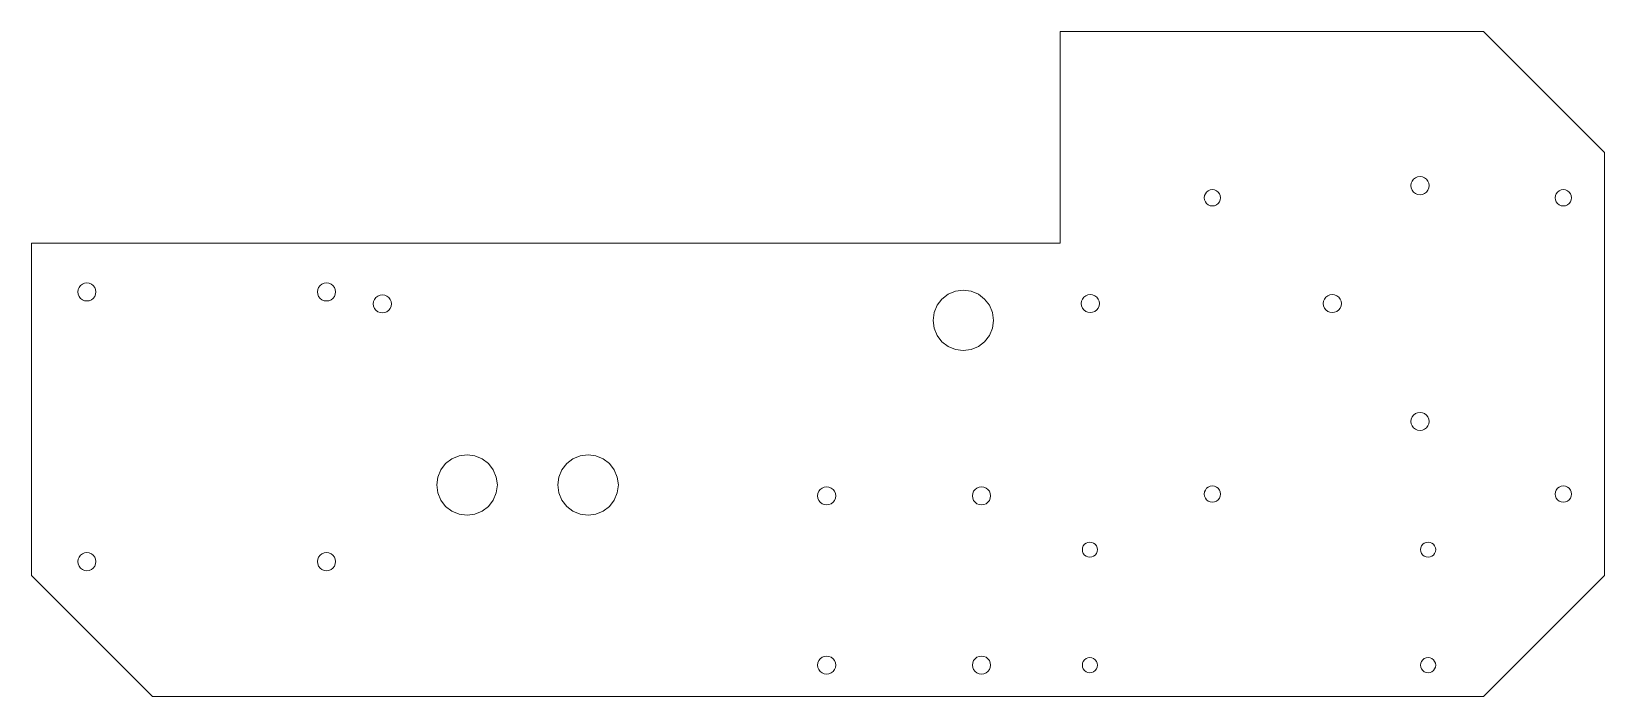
# Model space of a CAD drawing. Header units: millimetres. Extents: x -20 to 240, y 0 to 110.
import ezdxf

# ---------------------------------------------------------------- set-up
doc = ezdxf.new("R2010")
doc.units = ezdxf.units.MM

msp = doc.modelspace()

# ---------------------------------------------------------------- linework, layer by layer
at = {"color": 1, "lineweight": 0}
for points in [[(150, 75), (-20, 75), (-20, 20), (0, 0), (220, 0), (240, 20), (240, 90), (220, 110), (150, 110)], [(208.75, 85.8), (209.11, 85.95), (209.5, 86), (209.89, 85.95), (210.25, 85.8), (210.56, 85.56), (210.8, 85.25), (210.95, 84.89), (211, 84.5), (210.95, 84.11), (210.8, 83.75), (210.56, 83.44), (210.25, 83.2), (209.89, 83.05), (209.5, 83), (209.11, 83.05), (208.75, 83.2), (208.44, 83.44), (208.2, 83.75), (208.05, 84.11), (208, 84.5), (208.05, 84.89), (208.2, 85.25), (208.44, 85.56)], [(175.54, 83.79), (175.86, 83.65), (176.14, 83.44), (176.36, 83.16), (176.49, 82.84), (176.54, 82.49), (176.49, 82.14), (176.36, 81.81), (176.14, 81.53), (175.86, 81.32), (175.54, 81.18), (175.19, 81.14), (174.84, 81.18), (174.51, 81.32), (174.23, 81.53), (174.02, 81.81), (173.89, 82.14), (173.84, 82.49), (173.89, 82.84), (174.02, 83.16), (174.23, 83.44), (174.51, 83.65), (174.84, 83.79), (175.19, 83.84)], [(234.36, 83.16), (234.49, 82.84), (234.54, 82.49), (234.49, 82.14), (234.36, 81.81), (234.14, 81.53), (233.86, 81.32), (233.54, 81.18), (233.19, 81.14), (232.84, 81.18), (232.51, 81.32), (232.23, 81.53), (232.02, 81.81), (231.89, 82.14), (231.84, 82.49), (231.89, 82.84), (232.02, 83.16), (232.23, 83.44), (232.51, 83.65), (232.84, 83.79), (233.19, 83.84), (233.54, 83.79), (233.86, 83.65), (234.14, 83.44)], [(-10.84, 68.42), (-10.45, 68.37), (-10.09, 68.22), (-9.78, 67.98), (-9.54, 67.67), (-9.39, 67.31), (-9.34, 66.92), (-9.39, 66.53), (-9.54, 66.17), (-9.78, 65.86), (-10.09, 65.62), (-10.45, 65.47), (-10.84, 65.42), (-11.23, 65.47), (-11.59, 65.62), (-11.9, 65.86), (-12.14, 66.17), (-12.29, 66.53), (-12.34, 66.92), (-12.29, 67.31), (-12.14, 67.67), (-11.9, 67.98), (-11.59, 68.22), (-11.23, 68.37)], [(28.76, 68.42), (29.15, 68.37), (29.51, 68.22), (29.82, 67.98), (30.06, 67.67), (30.21, 67.31), (30.26, 66.92), (30.21, 66.53), (30.06, 66.17), (29.82, 65.86), (29.51, 65.62), (29.15, 65.47), (28.76, 65.42), (28.37, 65.47), (28.01, 65.62), (27.7, 65.86), (27.46, 66.17), (27.31, 66.53), (27.26, 66.92), (27.31, 67.31), (27.46, 67.67), (27.7, 67.98), (28.01, 68.22), (28.37, 68.37)], [(38.39, 63.49), (38, 63.44), (37.61, 63.49), (37.25, 63.64), (36.94, 63.88), (36.7, 64.19), (36.55, 64.55), (36.5, 64.94), (36.55, 65.33), (36.7, 65.69), (36.94, 66), (37.25, 66.24), (37.61, 66.39), (38, 66.44), (38.39, 66.39), (38.75, 66.24), (39.06, 66), (39.3, 65.69), (39.45, 65.33), (39.5, 64.94), (39.45, 64.55), (39.3, 64.19), (39.06, 63.88), (38.75, 63.64)], [(129.18, 60.91), (129.01, 62.21), (129.18, 63.5), (129.68, 64.71), (130.47, 65.74), (131.51, 66.54), (132.71, 67.04), (134.01, 67.21), (135.3, 67.04), (136.51, 66.54), (137.54, 65.74), (138.34, 64.71), (138.84, 63.5), (139.01, 62.21), (138.84, 60.91), (138.34, 59.71), (137.54, 58.67), (136.51, 57.88), (135.3, 57.38), (134.01, 57.21), (132.71, 57.38), (131.51, 57.88), (130.47, 58.67), (129.68, 59.71)], [(155, 66.5), (155.39, 66.45), (155.75, 66.3), (156.06, 66.06), (156.3, 65.75), (156.45, 65.39), (156.5, 65), (156.45, 64.61), (156.3, 64.25), (156.06, 63.94), (155.75, 63.7), (155.39, 63.55), (155, 63.5), (154.61, 63.55), (154.25, 63.7), (153.94, 63.94), (153.7, 64.25), (153.55, 64.61), (153.5, 65), (153.55, 65.39), (153.7, 65.75), (153.94, 66.06), (154.25, 66.3), (154.61, 66.45)], [(196.45, 64.61), (196.3, 64.25), (196.06, 63.94), (195.75, 63.7), (195.39, 63.55), (195, 63.5), (194.61, 63.55), (194.25, 63.7), (193.94, 63.94), (193.7, 64.25), (193.55, 64.61), (193.5, 65), (193.55, 65.39), (193.7, 65.75), (193.94, 66.06), (194.25, 66.3), (194.61, 66.45), (195, 66.5), (195.39, 66.45), (195.75, 66.3), (196.06, 66.06), (196.3, 65.75), (196.45, 65.39), (196.5, 65)], [(209.89, 46.95), (210.25, 46.8), (210.56, 46.56), (210.8, 46.25), (210.95, 45.89), (211, 45.5), (210.95, 45.11), (210.8, 44.75), (210.56, 44.44), (210.25, 44.2), (209.89, 44.05), (209.5, 44), (209.11, 44.05), (208.75, 44.2), (208.44, 44.44), (208.2, 44.75), (208.05, 45.11), (208, 45.5), (208.05, 45.89), (208.2, 46.25), (208.44, 46.56), (208.75, 46.8), (209.11, 46.95), (209.5, 47)], [(52, 40), (53.29, 39.83), (54.5, 39.33), (55.54, 38.54), (56.33, 37.5), (56.83, 36.29), (57, 35), (56.83, 33.71), (56.33, 32.5), (55.54, 31.46), (54.5, 30.67), (53.29, 30.17), (52, 30), (50.71, 30.17), (49.5, 30.67), (48.46, 31.46), (47.67, 32.5), (47.17, 33.71), (47, 35), (47.17, 36.29), (47.67, 37.5), (48.46, 38.54), (49.5, 39.33), (50.71, 39.83)], [(73.29, 39.83), (74.5, 39.33), (75.54, 38.54), (76.33, 37.5), (76.83, 36.29), (77, 35), (76.83, 33.71), (76.33, 32.5), (75.54, 31.46), (74.5, 30.67), (73.29, 30.17), (72, 30), (70.71, 30.17), (69.5, 30.67), (68.46, 31.46), (67.67, 32.5), (67.17, 33.71), (67, 35), (67.17, 36.29), (67.67, 37.5), (68.46, 38.54), (69.5, 39.33), (70.71, 39.83), (72, 40)], [(111.42, 34.7), (111.81, 34.64), (112.17, 34.49), (112.48, 34.26), (112.72, 33.95), (112.87, 33.58), (112.92, 33.2), (112.87, 32.81), (112.72, 32.45), (112.48, 32.13), (112.17, 31.9), (111.81, 31.75), (111.42, 31.7), (111.03, 31.75), (110.67, 31.9), (110.36, 32.13), (110.12, 32.45), (109.97, 32.81), (109.92, 33.2), (109.97, 33.58), (110.12, 33.95), (110.36, 34.26), (110.67, 34.49), (111.03, 34.64)], [(137.02, 34.7), (137.41, 34.64), (137.77, 34.49), (138.08, 34.26), (138.32, 33.95), (138.47, 33.58), (138.52, 33.2), (138.47, 32.81), (138.32, 32.45), (138.08, 32.13), (137.77, 31.9), (137.41, 31.75), (137.02, 31.7), (136.63, 31.75), (136.27, 31.9), (135.96, 32.13), (135.72, 32.45), (135.57, 32.81), (135.52, 33.2), (135.57, 33.58), (135.72, 33.95), (135.96, 34.26), (136.27, 34.49), (136.63, 34.64)], [(175.19, 34.84), (175.54, 34.79), (175.86, 34.65), (176.14, 34.44), (176.36, 34.16), (176.49, 33.84), (176.54, 33.49), (176.49, 33.14), (176.36, 32.81), (176.14, 32.53), (175.86, 32.32), (175.54, 32.18), (175.19, 32.14), (174.84, 32.18), (174.51, 32.32), (174.23, 32.53), (174.02, 32.81), (173.89, 33.14), (173.84, 33.49), (173.89, 33.84), (174.02, 34.16), (174.23, 34.44), (174.51, 34.65), (174.84, 34.79)], [(233.54, 34.79), (233.86, 34.65), (234.14, 34.44), (234.36, 34.16), (234.49, 33.84), (234.54, 33.49), (234.49, 33.14), (234.36, 32.81), (234.14, 32.53), (233.86, 32.32), (233.54, 32.18), (233.19, 32.14), (232.84, 32.18), (232.51, 32.32), (232.23, 32.53), (232.02, 32.81), (231.89, 33.14), (231.84, 33.49), (231.89, 33.84), (232.02, 34.16), (232.23, 34.44), (232.51, 34.65), (232.84, 34.79), (233.19, 34.84)], [(-10.45, 23.77), (-10.09, 23.62), (-9.78, 23.38), (-9.54, 23.07), (-9.39, 22.71), (-9.34, 22.32), (-9.39, 21.93), (-9.54, 21.57), (-9.78, 21.26), (-10.09, 21.02), (-10.45, 20.87), (-10.84, 20.82), (-11.23, 20.87), (-11.59, 21.02), (-11.9, 21.26), (-12.14, 21.57), (-12.29, 21.93), (-12.34, 22.32), (-12.29, 22.71), (-12.14, 23.07), (-11.9, 23.38), (-11.59, 23.62), (-11.23, 23.77), (-10.84, 23.82)], [(30.21, 22.71), (30.26, 22.32), (30.21, 21.93), (30.06, 21.57), (29.82, 21.26), (29.51, 21.02), (29.15, 20.87), (28.76, 20.82), (28.37, 20.87), (28.01, 21.02), (27.7, 21.26), (27.46, 21.57), (27.31, 21.93), (27.26, 22.32), (27.31, 22.71), (27.46, 23.07), (27.7, 23.38), (28.01, 23.62), (28.37, 23.77), (28.76, 23.82), (29.15, 23.77), (29.51, 23.62), (29.82, 23.38), (30.06, 23.07)], [(156.02, 24.92), (156.14, 24.62), (156.19, 24.3), (156.14, 23.97), (156.02, 23.67), (155.82, 23.41), (155.56, 23.21), (155.26, 23.09), (154.94, 23.05), (154.61, 23.09), (154.31, 23.21), (154.05, 23.41), (153.85, 23.67), (153.73, 23.97), (153.69, 24.3), (153.73, 24.62), (153.85, 24.92), (154.05, 25.18), (154.31, 25.38), (154.61, 25.5), (154.94, 25.55), (155.26, 25.5), (155.56, 25.38), (155.82, 25.18)], [(212.04, 24.62), (212.09, 24.3), (212.04, 23.97), (211.92, 23.67), (211.72, 23.41), (211.46, 23.21), (211.16, 23.09), (210.84, 23.05), (210.51, 23.09), (210.21, 23.21), (209.95, 23.41), (209.75, 23.67), (209.63, 23.97), (209.59, 24.3), (209.63, 24.62), (209.75, 24.92), (209.95, 25.18), (210.21, 25.38), (210.51, 25.5), (210.84, 25.55), (211.16, 25.5), (211.46, 25.38), (211.72, 25.18), (211.92, 24.92)], [(111.42, 6.7), (111.81, 6.64), (112.17, 6.49), (112.48, 6.26), (112.72, 5.95), (112.87, 5.58), (112.92, 5.2), (112.87, 4.81), (112.72, 4.45), (112.48, 4.13), (112.17, 3.9), (111.81, 3.75), (111.42, 3.7), (111.03, 3.75), (110.67, 3.9), (110.36, 4.13), (110.12, 4.45), (109.97, 4.81), (109.92, 5.2), (109.97, 5.58), (110.12, 5.95), (110.36, 6.26), (110.67, 6.49), (111.03, 6.64)], [(138.47, 5.58), (138.52, 5.2), (138.47, 4.81), (138.32, 4.45), (138.08, 4.13), (137.77, 3.9), (137.41, 3.75), (137.02, 3.7), (136.63, 3.75), (136.27, 3.9), (135.96, 4.13), (135.72, 4.45), (135.57, 4.81), (135.52, 5.2), (135.57, 5.58), (135.72, 5.95), (135.96, 6.26), (136.27, 6.49), (136.63, 6.64), (137.02, 6.7), (137.41, 6.64), (137.77, 6.49), (138.08, 6.26), (138.32, 5.95)], [(154.61, 6.4), (154.94, 6.45), (155.26, 6.4), (155.56, 6.28), (155.82, 6.08), (156.02, 5.82), (156.14, 5.52), (156.19, 5.2), (156.14, 4.87), (156.02, 4.57), (155.82, 4.31), (155.56, 4.11), (155.26, 3.99), (154.94, 3.95), (154.61, 3.99), (154.31, 4.11), (154.05, 4.31), (153.85, 4.57), (153.73, 4.87), (153.69, 5.2), (153.73, 5.52), (153.85, 5.82), (154.05, 6.08), (154.31, 6.28)], [(211.92, 5.82), (212.04, 5.52), (212.09, 5.2), (212.04, 4.87), (211.92, 4.57), (211.72, 4.31), (211.46, 4.11), (211.16, 3.99), (210.84, 3.95), (210.51, 3.99), (210.21, 4.11), (209.95, 4.31), (209.75, 4.57), (209.63, 4.87), (209.59, 5.2), (209.63, 5.52), (209.75, 5.82), (209.95, 6.08), (210.21, 6.28), (210.51, 6.4), (210.84, 6.45), (211.16, 6.4), (211.46, 6.28), (211.72, 6.08)]]:
    msp.add_lwpolyline(points, close=True, dxfattribs=at)

doc.saveas('drawing.dxf')
